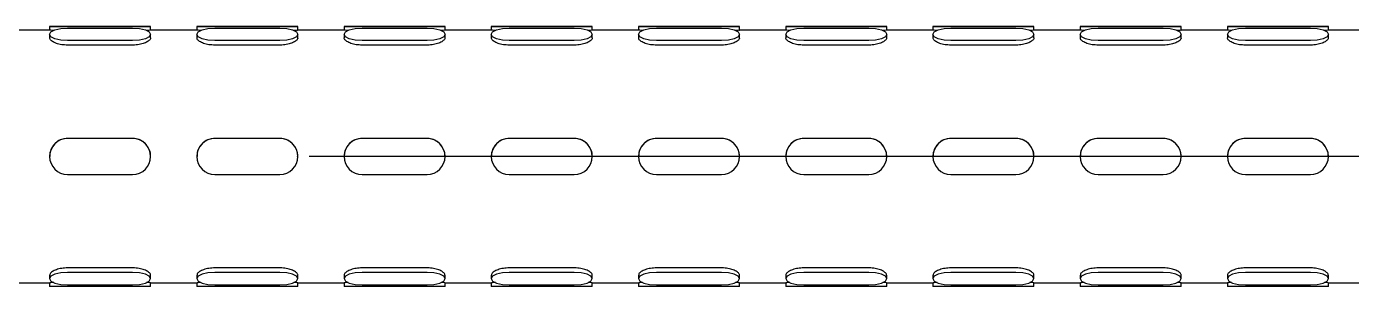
# Model space of a CAD drawing. Extents: x 109 to 1049, y 29 to 427.
# Drawn here: x 171.1 to 232.3, y 274.7 to 286.7 of the extents above; entities that cross this region are included whole.
import ezdxf

# ---------------------------------------------------------------- set-up
doc = ezdxf.new("R2010")
doc.units = 0
doc.header["$LTSCALE"] = 23.1
doc.header["$MEASUREMENT"] = 0
doc.linetypes.add('CENTERX2', pattern=[20.32, 12.7, -2.54, 2.54, -2.54])
doc.layers.get('0').update_dxf_attribs({"linetype": 'CONTINUOUS'})
doc.layers.add('中心线层', color=1, linetype='CENTERX2', lineweight=25)

# ---------------------------------------------------------------- blocks, each defined once
blk = doc.blocks.new('SW_CENTERMARKSYMBOL_1')
at = {"layer": '中心线层', "color": 0}
blk.add_line((-1.25, 0), (-155.077, 0), dxfattribs=at)

msp = doc.modelspace()

# ---------------------------------------------------------------- linework, layer by layer
at = {"color": 7, "linetype": 'Continuous', "lineweight": 25}
for p, q in [((172.2159, 286.489), (170.0617, 286.489)), ((172.2055, 286.6556), (172.2055, 286.4875)), ((173.0388, 286.6557), (176.0388, 286.6557)), ((176.0388, 286.6556), (173.0388, 286.6556)), ((173.0388, 286.5787), (176.0388, 286.5787)), ((179.0159, 286.489), (176.8617, 286.489)), ((176.8722, 286.4875), (176.8722, 286.6556)), ((179.0055, 286.6556), (179.0055, 286.4875)), ((179.8388, 286.6557), (182.8388, 286.6557)), ((182.8388, 286.6556), (179.8388, 286.6556)), ((179.8388, 286.5787), (182.8388, 286.5787)), ((185.8159, 286.489), (183.6617, 286.489)), ((183.6722, 286.4875), (183.6722, 286.6556)), ((185.8055, 286.6556), (185.8055, 286.4875)), ((186.6388, 286.6557), (189.6388, 286.6557)), ((189.6388, 286.6556), (186.6388, 286.6556)), ((186.6388, 286.5787), (189.6388, 286.5787)), ((192.6159, 286.489), (190.4617, 286.489)), ((190.4722, 286.4875), (190.4722, 286.6556)), ((192.6055, 286.6556), (192.6055, 286.4875)), ((193.4388, 286.6557), (196.4388, 286.6557)), ((196.4388, 286.6556), (193.4388, 286.6556)), ((193.4388, 286.5787), (196.4388, 286.5787)), ((199.4159, 286.489), (197.2617, 286.489)), ((197.2722, 286.4875), (197.2722, 286.6556)), ((199.4055, 286.6556), (199.4055, 286.4875)), ((200.2388, 286.6557), (203.2388, 286.6557)), ((203.2388, 286.6556), (200.2388, 286.6556)), ((200.2388, 286.5787), (203.2388, 286.5787)), ((206.2159, 286.489), (204.0617, 286.489)), ((204.0722, 286.4875), (204.0722, 286.6556)), ((206.2055, 286.6556), (206.2055, 286.4875)), ((207.0388, 286.6557), (210.0388, 286.6557)), ((210.0388, 286.6556), (207.0388, 286.6556)), ((207.0388, 286.5787), (210.0388, 286.5787)), ((213.0159, 286.489), (210.8617, 286.489)), ((210.8722, 286.4875), (210.8722, 286.6556)), ((213.0055, 286.6556), (213.0055, 286.4875)), ((213.8388, 286.6557), (216.8388, 286.6557)), ((216.8388, 286.6556), (213.8388, 286.6556)), ((213.8388, 286.5787), (216.8388, 286.5787)), ((219.8159, 286.489), (217.6617, 286.489)), ((217.6722, 286.4875), (217.6722, 286.6556)), ((219.8055, 286.6556), (219.8055, 286.4875)), ((220.6388, 286.6557), (223.6388, 286.6557)), ((223.6388, 286.6556), (220.6388, 286.6556)), ((220.6388, 286.5787), (223.6388, 286.5787)), ((226.6159, 286.489), (224.4617, 286.489)), ((224.4722, 286.4875), (224.4722, 286.6556)), ((226.6055, 286.6556), (226.6055, 286.4875)), ((227.4388, 286.6557), (230.4388, 286.6557)), ((230.4388, 286.6556), (227.4388, 286.6556)), ((227.4388, 286.5787), (230.4388, 286.5787)), ((233.4159, 286.489), (231.2617, 286.489)), ((231.2722, 286.4875), (231.2722, 286.6556)), ((172.2055, 286.2937), (172.2055, 286.1357)), ((176.0388, 286.0086), (173.0388, 286.0086)), ((176.8722, 286.1357), (176.8722, 286.2937)), ((179.0055, 286.2937), (179.0055, 286.1357)), ((182.8388, 286.0086), (179.8388, 286.0086)), ((183.6722, 286.1357), (183.6722, 286.2937)), ((185.8055, 286.2937), (185.8055, 286.1357)), ((189.6388, 286.0086), (186.6388, 286.0086)), ((190.4722, 286.1357), (190.4722, 286.2937)), ((192.6055, 286.2937), (192.6055, 286.1357)), ((196.4388, 286.0086), (193.4388, 286.0086)), ((197.2722, 286.1357), (197.2722, 286.2937)), ((199.4055, 286.2937), (199.4055, 286.1357)), ((203.2388, 286.0086), (200.2388, 286.0086)), ((204.0722, 286.1357), (204.0722, 286.2937)), ((206.2055, 286.2937), (206.2055, 286.1357)), ((210.0388, 286.0086), (207.0388, 286.0086)), ((210.8722, 286.1357), (210.8722, 286.2937)), ((213.0055, 286.2937), (213.0055, 286.1357)), ((216.8388, 286.0086), (213.8388, 286.0086)), ((217.6722, 286.1357), (217.6722, 286.2937)), ((219.8055, 286.2937), (219.8055, 286.1357)), ((223.6388, 286.0086), (220.6388, 286.0086)), ((224.4722, 286.1357), (224.4722, 286.2937)), ((226.6055, 286.2937), (226.6055, 286.1357)), ((230.4388, 286.0086), (227.4388, 286.0086)), ((231.2722, 286.1357), (231.2722, 286.2937)), ((176.0388, 285.7958), (173.0388, 285.7958)), ((182.8388, 285.7958), (179.8388, 285.7958)), ((189.6388, 285.7958), (186.6388, 285.7958)), ((196.4388, 285.7958), (193.4388, 285.7958)), ((203.2388, 285.7958), (200.2388, 285.7958)), ((210.0388, 285.7958), (207.0388, 285.7958)), ((216.8388, 285.7958), (213.8388, 285.7958)), ((223.6388, 285.7958), (220.6388, 285.7958)), ((230.4388, 285.7958), (227.4388, 285.7958)), ((176.0388, 281.4886), (173.0388, 281.4886)), ((176.0388, 281.4886), (173.0388, 281.4886)), ((182.8388, 281.4886), (179.8388, 281.4886)), ((182.8388, 281.4886), (179.8388, 281.4886)), ((189.6388, 281.4886), (186.6388, 281.4886)), ((189.6388, 281.4886), (186.6388, 281.4886)), ((196.4388, 281.4886), (193.4388, 281.4886)), ((196.4388, 281.4886), (193.4388, 281.4886)), ((203.2388, 281.4886), (200.2388, 281.4886)), ((203.2388, 281.4886), (200.2388, 281.4886)), ((210.0388, 281.4886), (207.0388, 281.4886)), ((210.0388, 281.4886), (207.0388, 281.4886)), ((216.8388, 281.4886), (213.8388, 281.4886)), ((216.8388, 281.4886), (213.8388, 281.4886)), ((223.6388, 281.4886), (220.6388, 281.4886)), ((223.6388, 281.4886), (220.6388, 281.4886)), ((230.4388, 281.4886), (227.4388, 281.4886)), ((230.4388, 281.4886), (227.4388, 281.4886)), ((172.2055, 280.6552), (172.2055, 280.6552)), ((176.8722, 280.6552), (176.8722, 280.6552)), ((179.0055, 280.6552), (179.0055, 280.6552)), ((183.6722, 280.6552), (183.6722, 280.6552)), ((185.8055, 280.6552), (185.8055, 280.6552)), ((190.4722, 280.6552), (190.4722, 280.6552)), ((192.6055, 280.6552), (192.6055, 280.6552)), ((197.2722, 280.6552), (197.2722, 280.6552)), ((199.4055, 280.6552), (199.4055, 280.6552)), ((204.0722, 280.6552), (204.0722, 280.6552)), ((206.2055, 280.6552), (206.2055, 280.6552)), ((210.8722, 280.6552), (210.8722, 280.6552)), ((213.0055, 280.6552), (213.0055, 280.6552)), ((217.6722, 280.6552), (217.6722, 280.6552)), ((219.8055, 280.6552), (219.8055, 280.6552)), ((224.4722, 280.6552), (224.4722, 280.6552)), ((226.6055, 280.6552), (226.6055, 280.6552)), ((231.2722, 280.6552), (231.2722, 280.6552)), ((173.0388, 279.8219), (176.0388, 279.8219)), ((179.8388, 279.8219), (182.8388, 279.8219)), ((186.6388, 279.8219), (189.6388, 279.8219)), ((193.4388, 279.8219), (196.4388, 279.8219)), ((200.2388, 279.8219), (203.2388, 279.8219)), ((207.0388, 279.8219), (210.0388, 279.8219)), ((213.8388, 279.8219), (216.8388, 279.8219)), ((220.6388, 279.8219), (223.6388, 279.8219)), ((227.4388, 279.8219), (230.4388, 279.8219)), ((176.0388, 275.5152), (173.0388, 275.5152)), ((182.8388, 275.5152), (179.8388, 275.5152)), ((189.6388, 275.5152), (186.6388, 275.5152)), ((196.4388, 275.5152), (193.4388, 275.5152)), ((203.2388, 275.5152), (200.2388, 275.5152)), ((210.0388, 275.5152), (207.0388, 275.5152)), ((216.8388, 275.5152), (213.8388, 275.5152)), ((223.6388, 275.5152), (220.6388, 275.5152)), ((230.4388, 275.5152), (227.4388, 275.5152)), ((170.0618, 274.8223), (172.216, 274.8223)), ((172.2055, 275.1753), (172.2055, 275.0173)), ((172.2055, 274.8238), (172.2055, 274.6556)), ((176.0388, 275.3023), (173.0388, 275.3023)), ((176.8618, 274.8223), (179.016, 274.8223)), ((176.8722, 275.0173), (176.8722, 275.1753)), ((176.8722, 274.6556), (176.8722, 274.8238)), ((179.0055, 275.1753), (179.0055, 275.0173)), ((179.0055, 274.8238), (179.0055, 274.6556)), ((182.8388, 275.3023), (179.8388, 275.3023)), ((183.6618, 274.8223), (185.816, 274.8223)), ((183.6722, 275.0173), (183.6722, 275.1753)), ((183.6722, 274.6556), (183.6722, 274.8238)), ((185.8055, 275.1753), (185.8055, 275.0173)), ((185.8055, 274.8238), (185.8055, 274.6556)), ((189.6388, 275.3023), (186.6388, 275.3023)), ((190.4618, 274.8223), (192.616, 274.8223)), ((190.4722, 275.0173), (190.4722, 275.1753)), ((190.4722, 274.6556), (190.4722, 274.8238)), ((192.6055, 275.1753), (192.6055, 275.0173)), ((192.6055, 274.8238), (192.6055, 274.6556)), ((196.4388, 275.3023), (193.4388, 275.3023)), ((197.2618, 274.8223), (199.416, 274.8223)), ((197.2722, 275.0173), (197.2722, 275.1753)), ((197.2722, 274.6556), (197.2722, 274.8238)), ((199.4055, 275.1753), (199.4055, 275.0173)), ((199.4055, 274.8238), (199.4055, 274.6556)), ((203.2388, 275.3023), (200.2388, 275.3023)), ((204.0618, 274.8223), (206.216, 274.8223)), ((204.0722, 275.0173), (204.0722, 275.1753)), ((204.0722, 274.6556), (204.0722, 274.8238)), ((206.2055, 275.1753), (206.2055, 275.0173)), ((206.2055, 274.8238), (206.2055, 274.6556)), ((210.0388, 275.3023), (207.0388, 275.3023)), ((210.8618, 274.8223), (213.016, 274.8223)), ((210.8722, 275.0173), (210.8722, 275.1753)), ((210.8722, 274.6556), (210.8722, 274.8238)), ((213.0055, 275.1753), (213.0055, 275.0173)), ((213.0055, 274.8238), (213.0055, 274.6556)), ((216.8388, 275.3023), (213.8388, 275.3023)), ((217.6618, 274.8223), (219.816, 274.8223)), ((217.6722, 275.0173), (217.6722, 275.1753)), ((217.6722, 274.6556), (217.6722, 274.8238)), ((219.8055, 275.1753), (219.8055, 275.0173)), ((219.8055, 274.8238), (219.8055, 274.6556)), ((223.6388, 275.3023), (220.6388, 275.3023)), ((224.4618, 274.8223), (226.616, 274.8223)), ((224.4722, 275.0173), (224.4722, 275.1753)), ((224.4722, 274.6556), (224.4722, 274.8238)), ((226.6055, 275.1753), (226.6055, 275.0173)), ((226.6055, 274.8238), (226.6055, 274.6556)), ((230.4388, 275.3023), (227.4388, 275.3023)), ((231.2618, 274.8223), (233.416, 274.8223)), ((231.2722, 275.0173), (231.2722, 275.1753)), ((231.2722, 274.6556), (231.2722, 274.8238)), ((173.0388, 274.7324), (176.0388, 274.7324)), ((176.0388, 274.6556), (173.0388, 274.6556)), ((179.8388, 274.7324), (182.8388, 274.7324)), ((182.8388, 274.6556), (179.8388, 274.6556)), ((186.6388, 274.7324), (189.6388, 274.7324)), ((189.6388, 274.6556), (186.6388, 274.6556)), ((193.4388, 274.7324), (196.4388, 274.7324)), ((196.4388, 274.6556), (193.4388, 274.6556)), ((200.2388, 274.7324), (203.2388, 274.7324)), ((203.2388, 274.6556), (200.2388, 274.6556)), ((207.0388, 274.7324), (210.0388, 274.7324)), ((210.0388, 274.6556), (207.0388, 274.6556)), ((213.8388, 274.7324), (216.8388, 274.7324)), ((216.8388, 274.6556), (213.8388, 274.6556)), ((220.6388, 274.7324), (223.6388, 274.7324)), ((223.6388, 274.6556), (220.6388, 274.6556)), ((227.4388, 274.7324), (230.4388, 274.7324)), ((230.4388, 274.6556), (227.4388, 274.6556))]:
    msp.add_line(p, q, dxfattribs=at)
at = {"color": 7, "linetype": 'Continuous', "lineweight": 25, "flags": 128}
for points in [[(173.0388, 286.6556), (172.7199, 286.6556), (172.4496, 286.6556), (172.2689, 286.6556), (172.2055, 286.6556), (172.2689, 286.6557), (172.4496, 286.6557), (172.7199, 286.6557), (173.0388, 286.6557)], [(173.0388, 286.0086), (172.7199, 286.0303), (172.4496, 286.0921), (172.2689, 286.1846), (172.2055, 286.2937), (172.2689, 286.4027), (172.4496, 286.4952), (172.7199, 286.557), (173.0388, 286.5787)], [(176.0388, 286.6557), (176.3577, 286.6557), (176.6281, 286.6557), (176.8087, 286.6557), (176.8722, 286.6556), (176.8087, 286.6556), (176.6281, 286.6556), (176.3577, 286.6556), (176.0388, 286.6556)], [(176.0388, 286.5787), (176.3577, 286.557), (176.6281, 286.4952), (176.8087, 286.4027), (176.8722, 286.2937), (176.8087, 286.1846), (176.6281, 286.0921), (176.3577, 286.0303), (176.0388, 286.0086)], [(179.8388, 286.6556), (179.5199, 286.6556), (179.2496, 286.6556), (179.0689, 286.6556), (179.0055, 286.6556), (179.0689, 286.6557), (179.2496, 286.6557), (179.5199, 286.6557), (179.8388, 286.6557)], [(179.8388, 286.0086), (179.5199, 286.0303), (179.2496, 286.0921), (179.0689, 286.1846), (179.0055, 286.2937), (179.0689, 286.4027), (179.2496, 286.4952), (179.5199, 286.557), (179.8388, 286.5787)], [(182.8388, 286.6557), (183.1577, 286.6557), (183.4281, 286.6557), (183.6087, 286.6557), (183.6722, 286.6556), (183.6087, 286.6556), (183.4281, 286.6556), (183.1577, 286.6556), (182.8388, 286.6556)], [(182.8388, 286.5787), (183.1577, 286.557), (183.4281, 286.4952), (183.6087, 286.4027), (183.6722, 286.2937), (183.6087, 286.1846), (183.4281, 286.0921), (183.1577, 286.0303), (182.8388, 286.0086)], [(186.6388, 286.6556), (186.3199, 286.6556), (186.0496, 286.6556), (185.8689, 286.6556), (185.8055, 286.6556), (185.8689, 286.6557), (186.0496, 286.6557), (186.3199, 286.6557), (186.6388, 286.6557)], [(186.6388, 286.0086), (186.3199, 286.0303), (186.0496, 286.0921), (185.8689, 286.1846), (185.8055, 286.2937), (185.8689, 286.4027), (186.0496, 286.4952), (186.3199, 286.557), (186.6388, 286.5787)], [(189.6388, 286.6557), (189.9577, 286.6557), (190.2281, 286.6557), (190.4087, 286.6557), (190.4722, 286.6556), (190.4087, 286.6556), (190.2281, 286.6556), (189.9577, 286.6556), (189.6388, 286.6556)], [(189.6388, 286.5787), (189.9577, 286.557), (190.2281, 286.4952), (190.4087, 286.4027), (190.4722, 286.2937), (190.4087, 286.1846), (190.2281, 286.0921), (189.9577, 286.0303), (189.6388, 286.0086)], [(193.4388, 286.6556), (193.1199, 286.6556), (192.8496, 286.6556), (192.6689, 286.6556), (192.6055, 286.6556), (192.6689, 286.6557), (192.8496, 286.6557), (193.1199, 286.6557), (193.4388, 286.6557)], [(193.4388, 286.0086), (193.1199, 286.0303), (192.8496, 286.0921), (192.6689, 286.1846), (192.6055, 286.2937), (192.6689, 286.4027), (192.8496, 286.4952), (193.1199, 286.557), (193.4388, 286.5787)], [(196.4388, 286.6557), (196.7577, 286.6557), (197.0281, 286.6557), (197.2087, 286.6557), (197.2722, 286.6556), (197.2087, 286.6556), (197.0281, 286.6556), (196.7577, 286.6556), (196.4388, 286.6556)], [(196.4388, 286.5787), (196.7577, 286.557), (197.0281, 286.4952), (197.2087, 286.4027), (197.2722, 286.2937), (197.2087, 286.1846), (197.0281, 286.0921), (196.7577, 286.0303), (196.4388, 286.0086)], [(200.2388, 286.6556), (199.9199, 286.6556), (199.6496, 286.6556), (199.4689, 286.6556), (199.4055, 286.6556), (199.4689, 286.6557), (199.6496, 286.6557), (199.9199, 286.6557), (200.2388, 286.6557)], [(200.2388, 286.0086), (199.9199, 286.0303), (199.6496, 286.0921), (199.4689, 286.1846), (199.4055, 286.2937), (199.4689, 286.4027), (199.6496, 286.4952), (199.9199, 286.557), (200.2388, 286.5787)], [(203.2388, 286.6557), (203.5577, 286.6557), (203.8281, 286.6557), (204.0087, 286.6557), (204.0722, 286.6556), (204.0087, 286.6556), (203.8281, 286.6556), (203.5577, 286.6556), (203.2388, 286.6556)], [(203.2388, 286.5787), (203.5577, 286.557), (203.8281, 286.4952), (204.0087, 286.4027), (204.0722, 286.2937), (204.0087, 286.1846), (203.8281, 286.0921), (203.5577, 286.0303), (203.2388, 286.0086)], [(207.0388, 286.6556), (206.7199, 286.6556), (206.4496, 286.6556), (206.2689, 286.6556), (206.2055, 286.6556), (206.2689, 286.6557), (206.4496, 286.6557), (206.7199, 286.6557), (207.0388, 286.6557)], [(207.0388, 286.0086), (206.7199, 286.0303), (206.4496, 286.0921), (206.2689, 286.1846), (206.2055, 286.2937), (206.2689, 286.4027), (206.4496, 286.4952), (206.7199, 286.557), (207.0388, 286.5787)], [(210.0388, 286.6557), (210.3577, 286.6557), (210.6281, 286.6557), (210.8087, 286.6557), (210.8722, 286.6556), (210.8087, 286.6556), (210.6281, 286.6556), (210.3577, 286.6556), (210.0388, 286.6556)], [(210.0388, 286.5787), (210.3577, 286.557), (210.6281, 286.4952), (210.8087, 286.4027), (210.8722, 286.2937), (210.8087, 286.1846), (210.6281, 286.0921), (210.3577, 286.0303), (210.0388, 286.0086)], [(213.8388, 286.6556), (213.5199, 286.6556), (213.2496, 286.6556), (213.0689, 286.6556), (213.0055, 286.6556), (213.0689, 286.6557), (213.2496, 286.6557), (213.5199, 286.6557), (213.8388, 286.6557)], [(213.8388, 286.0086), (213.5199, 286.0303), (213.2496, 286.0921), (213.0689, 286.1846), (213.0055, 286.2937), (213.0689, 286.4027), (213.2496, 286.4952), (213.5199, 286.557), (213.8388, 286.5787)], [(216.8388, 286.6557), (217.1577, 286.6557), (217.4281, 286.6557), (217.6087, 286.6557), (217.6722, 286.6556), (217.6087, 286.6556), (217.4281, 286.6556), (217.1577, 286.6556), (216.8388, 286.6556)], [(216.8388, 286.5787), (217.1577, 286.557), (217.4281, 286.4952), (217.6087, 286.4027), (217.6722, 286.2937), (217.6087, 286.1846), (217.4281, 286.0921), (217.1577, 286.0303), (216.8388, 286.0086)], [(220.6388, 286.6556), (220.3199, 286.6556), (220.0496, 286.6556), (219.8689, 286.6556), (219.8055, 286.6556), (219.8689, 286.6557), (220.0496, 286.6557), (220.3199, 286.6557), (220.6388, 286.6557)], [(220.6388, 286.0086), (220.3199, 286.0303), (220.0496, 286.0921), (219.8689, 286.1846), (219.8055, 286.2937), (219.8689, 286.4027), (220.0496, 286.4952), (220.3199, 286.557), (220.6388, 286.5787)], [(223.6388, 286.6557), (223.9577, 286.6557), (224.2281, 286.6557), (224.4087, 286.6557), (224.4722, 286.6556), (224.4087, 286.6556), (224.2281, 286.6556), (223.9577, 286.6556), (223.6388, 286.6556)], [(223.6388, 286.5787), (223.9577, 286.557), (224.2281, 286.4952), (224.4087, 286.4027), (224.4722, 286.2937), (224.4087, 286.1846), (224.2281, 286.0921), (223.9577, 286.0303), (223.6388, 286.0086)], [(227.4388, 286.6556), (227.1199, 286.6556), (226.8496, 286.6556), (226.6689, 286.6556), (226.6055, 286.6556), (226.6689, 286.6557), (226.8496, 286.6557), (227.1199, 286.6557), (227.4388, 286.6557)], [(227.4388, 286.0086), (227.1199, 286.0303), (226.8496, 286.0921), (226.6689, 286.1846), (226.6055, 286.2937), (226.6689, 286.4027), (226.8496, 286.4952), (227.1199, 286.557), (227.4388, 286.5787)], [(230.4388, 286.6557), (230.7577, 286.6557), (231.0281, 286.6557), (231.2087, 286.6557), (231.2722, 286.6556), (231.2087, 286.6556), (231.0281, 286.6556), (230.7577, 286.6556), (230.4388, 286.6556)], [(230.4388, 286.5787), (230.7577, 286.557), (231.0281, 286.4952), (231.2087, 286.4027), (231.2722, 286.2937), (231.2087, 286.1846), (231.0281, 286.0921), (230.7577, 286.0303), (230.4388, 286.0086)], [(173.0388, 275.3023), (172.7199, 275.2806), (172.4496, 275.2188), (172.2689, 275.1264), (172.2055, 275.0173), (172.2689, 274.9083), (172.4496, 274.8158), (172.7199, 274.7541), (173.0388, 274.7324)], [(176.0388, 274.7324), (176.3577, 274.7541), (176.6281, 274.8158), (176.8087, 274.9083), (176.8722, 275.0173), (176.8087, 275.1264), (176.6281, 275.2188), (176.3577, 275.2806), (176.0388, 275.3023)], [(179.8388, 275.3023), (179.5199, 275.2806), (179.2496, 275.2188), (179.0689, 275.1264), (179.0055, 275.0173), (179.0689, 274.9083), (179.2496, 274.8158), (179.5199, 274.7541), (179.8388, 274.7324)], [(182.8388, 274.7324), (183.1577, 274.7541), (183.4281, 274.8158), (183.6087, 274.9083), (183.6722, 275.0173), (183.6087, 275.1264), (183.4281, 275.2188), (183.1577, 275.2806), (182.8388, 275.3023)], [(186.6388, 275.3023), (186.3199, 275.2806), (186.0496, 275.2188), (185.8689, 275.1264), (185.8055, 275.0173), (185.8689, 274.9083), (186.0496, 274.8158), (186.3199, 274.7541), (186.6388, 274.7324)], [(189.6388, 274.7324), (189.9577, 274.7541), (190.2281, 274.8158), (190.4087, 274.9083), (190.4722, 275.0173), (190.4087, 275.1264), (190.2281, 275.2188), (189.9577, 275.2806), (189.6388, 275.3023)], [(193.4388, 275.3023), (193.1199, 275.2806), (192.8496, 275.2188), (192.6689, 275.1264), (192.6055, 275.0173), (192.6689, 274.9083), (192.8496, 274.8158), (193.1199, 274.7541), (193.4388, 274.7324)], [(196.4388, 274.7324), (196.7577, 274.7541), (197.0281, 274.8158), (197.2087, 274.9083), (197.2722, 275.0173), (197.2087, 275.1264), (197.0281, 275.2188), (196.7577, 275.2806), (196.4388, 275.3023)], [(200.2388, 275.3023), (199.9199, 275.2806), (199.6496, 275.2188), (199.4689, 275.1264), (199.4055, 275.0173), (199.4689, 274.9083), (199.6496, 274.8158), (199.9199, 274.7541), (200.2388, 274.7324)], [(203.2388, 274.7324), (203.5577, 274.7541), (203.8281, 274.8158), (204.0087, 274.9083), (204.0722, 275.0173), (204.0087, 275.1264), (203.8281, 275.2188), (203.5577, 275.2806), (203.2388, 275.3023)], [(207.0388, 275.3023), (206.7199, 275.2806), (206.4496, 275.2188), (206.2689, 275.1264), (206.2055, 275.0173), (206.2689, 274.9083), (206.4496, 274.8158), (206.7199, 274.7541), (207.0388, 274.7324)], [(210.0388, 274.7324), (210.3577, 274.7541), (210.6281, 274.8158), (210.8087, 274.9083), (210.8722, 275.0173), (210.8087, 275.1264), (210.6281, 275.2188), (210.3577, 275.2806), (210.0388, 275.3023)], [(213.8388, 275.3023), (213.5199, 275.2806), (213.2496, 275.2188), (213.0689, 275.1264), (213.0055, 275.0173), (213.0689, 274.9083), (213.2496, 274.8158), (213.5199, 274.7541), (213.8388, 274.7324)], [(216.8388, 274.7324), (217.1577, 274.7541), (217.4281, 274.8158), (217.6087, 274.9083), (217.6722, 275.0173), (217.6087, 275.1264), (217.4281, 275.2188), (217.1577, 275.2806), (216.8388, 275.3023)], [(220.6388, 275.3023), (220.3199, 275.2806), (220.0496, 275.2188), (219.8689, 275.1264), (219.8055, 275.0173), (219.8689, 274.9083), (220.0496, 274.8158), (220.3199, 274.7541), (220.6388, 274.7324)], [(223.6388, 274.7324), (223.9577, 274.7541), (224.2281, 274.8158), (224.4087, 274.9083), (224.4722, 275.0173), (224.4087, 275.1264), (224.2281, 275.2188), (223.9577, 275.2806), (223.6388, 275.3023)], [(227.4388, 275.3023), (227.1199, 275.2806), (226.8496, 275.2188), (226.6689, 275.1264), (226.6055, 275.0173), (226.6689, 274.9083), (226.8496, 274.8158), (227.1199, 274.7541), (227.4388, 274.7324)], [(230.4388, 274.7324), (230.7577, 274.7541), (231.0281, 274.8158), (231.2087, 274.9083), (231.2722, 275.0173), (231.2087, 275.1264), (231.0281, 275.2188), (230.7577, 275.2806), (230.4388, 275.3023)], [(173.0388, 274.6556), (172.7199, 274.6556), (172.4496, 274.6556), (172.2689, 274.6556), (172.2055, 274.6556)], [(176.8722, 274.6556), (176.8087, 274.6556), (176.6281, 274.6556), (176.3577, 274.6556), (176.0388, 274.6556)], [(179.8388, 274.6556), (179.5199, 274.6556), (179.2496, 274.6556), (179.0689, 274.6556), (179.0055, 274.6556)], [(183.6722, 274.6556), (183.6087, 274.6556), (183.4281, 274.6556), (183.1577, 274.6556), (182.8388, 274.6556)], [(186.6388, 274.6556), (186.3199, 274.6556), (186.0496, 274.6556), (185.8689, 274.6556), (185.8055, 274.6556)], [(190.4722, 274.6556), (190.4087, 274.6556), (190.2281, 274.6556), (189.9577, 274.6556), (189.6388, 274.6556)], [(193.4388, 274.6556), (193.1199, 274.6556), (192.8496, 274.6556), (192.6689, 274.6556), (192.6055, 274.6556)], [(197.2722, 274.6556), (197.2087, 274.6556), (197.0281, 274.6556), (196.7577, 274.6556), (196.4388, 274.6556)], [(200.2388, 274.6556), (199.9199, 274.6556), (199.6496, 274.6556), (199.4689, 274.6556), (199.4055, 274.6556)], [(204.0722, 274.6556), (204.0087, 274.6556), (203.8281, 274.6556), (203.5577, 274.6556), (203.2388, 274.6556)], [(207.0388, 274.6556), (206.7199, 274.6556), (206.4496, 274.6556), (206.2689, 274.6556), (206.2055, 274.6556)], [(210.8722, 274.6556), (210.8087, 274.6556), (210.6281, 274.6556), (210.3577, 274.6556), (210.0388, 274.6556)], [(213.8388, 274.6556), (213.5199, 274.6556), (213.2496, 274.6556), (213.0689, 274.6556), (213.0055, 274.6556)], [(217.6722, 274.6556), (217.6087, 274.6556), (217.4281, 274.6556), (217.1577, 274.6556), (216.8388, 274.6556)], [(220.6388, 274.6556), (220.3199, 274.6556), (220.0496, 274.6556), (219.8689, 274.6556), (219.8055, 274.6556)], [(224.4722, 274.6556), (224.4087, 274.6556), (224.2281, 274.6556), (223.9577, 274.6556), (223.6388, 274.6556)], [(227.4388, 274.6556), (227.1199, 274.6556), (226.8496, 274.6556), (226.6689, 274.6556), (226.6055, 274.6556)], [(231.2722, 274.6556), (231.2087, 274.6556), (231.0281, 274.6556), (230.7577, 274.6556), (230.4388, 274.6556)]]:
    msp.add_lwpolyline(points, dxfattribs=at)
at = {"color": 7, "linetype": 'Continuous', "lineweight": 25}
for centre, start, end in [((173.0388, 280.6552), 90, 270), ((176.0388, 280.6552), 270, 90), ((179.8388, 280.6552), 90, 270), ((182.8388, 280.6552), 270, 90), ((186.6388, 280.6552), 90, 270), ((189.6388, 280.6552), 270, 90), ((193.4388, 280.6552), 90, 270), ((196.4388, 280.6552), 270, 90), ((200.2388, 280.6552), 90, 270), ((203.2388, 280.6552), 270, 90), ((207.0388, 280.6552), 90, 270), ((210.0388, 280.6552), 270, 90), ((213.8388, 280.6552), 90, 270), ((216.8388, 280.6552), 270, 90), ((220.6388, 280.6552), 90, 270), ((223.6388, 280.6552), 270, 90), ((227.4388, 280.6552), 90, 270), ((230.4388, 280.6552), 270, 90)]:
    msp.add_arc(centre, 0.8333, start, end, dxfattribs=at)
for points, knots in [([(172.3947, 286.4656), (172.3739, 286.4677), (172.2882, 286.4765), (172.2176, 286.4874), (172.2164, 286.4875), (172.2159, 286.4875)], [0, 0, 0, 0, 0.1613715, 0.6649705, 1, 1, 1, 1]), ([(176.8617, 286.4875), (176.8645, 286.4879), (176.8758, 286.4895), (176.8175, 286.4806), (176.7236, 286.47), (176.6864, 286.4658)], [0, 0, 0, 0, 0.1682362, 0.669944, 1, 1, 1, 1]), ([(179.1947, 286.4656), (179.1739, 286.4677), (179.0882, 286.4765), (179.0176, 286.4874), (179.0164, 286.4875), (179.0159, 286.4875)], [0, 0, 0, 0, 0.1613715, 0.6649705, 1, 1, 1, 1]), ([(183.6617, 286.4875), (183.6645, 286.4879), (183.6758, 286.4895), (183.6175, 286.4806), (183.5236, 286.47), (183.4864, 286.4658)], [0, 0, 0, 0, 0.1682362, 0.669944, 1, 1, 1, 1]), ([(185.9947, 286.4656), (185.9739, 286.4677), (185.8882, 286.4765), (185.8176, 286.4874), (185.8164, 286.4875), (185.8159, 286.4875)], [0, 0, 0, 0, 0.16137146, 0.66497047, 1, 1, 1, 1]), ([(190.4617, 286.4875), (190.4645, 286.4879), (190.4758, 286.4895), (190.4175, 286.4806), (190.3236, 286.47), (190.2864, 286.4658)], [0, 0, 0, 0, 0.16823624, 0.66994397, 1, 1, 1, 1]), ([(192.7947, 286.4656), (192.7739, 286.4677), (192.6882, 286.4765), (192.6176, 286.4874), (192.6164, 286.4875), (192.6159, 286.4875)], [0, 0, 0, 0, 0.1613715, 0.6649705, 1, 1, 1, 1]), ([(197.2617, 286.4875), (197.2645, 286.4879), (197.2758, 286.4895), (197.2175, 286.4806), (197.1236, 286.47), (197.0864, 286.4658)], [0, 0, 0, 0, 0.1682362, 0.669944, 1, 1, 1, 1]), ([(199.5947, 286.4656), (199.5739, 286.4677), (199.4882, 286.4765), (199.4176, 286.4874), (199.4164, 286.4875), (199.4159, 286.4875)], [0, 0, 0, 0, 0.1613715, 0.6649705, 1, 1, 1, 1]), ([(204.0617, 286.4875), (204.0645, 286.4879), (204.0758, 286.4895), (204.0175, 286.4806), (203.9236, 286.47), (203.8864, 286.4658)], [0, 0, 0, 0, 0.1682362, 0.669944, 1, 1, 1, 1]), ([(206.3947, 286.4656), (206.3739, 286.4677), (206.2882, 286.4765), (206.2176, 286.4874), (206.2164, 286.4875), (206.2159, 286.4875)], [0, 0, 0, 0, 0.1613715, 0.6649705, 1, 1, 1, 1]), ([(210.8617, 286.4875), (210.8645, 286.4879), (210.8758, 286.4895), (210.8175, 286.4806), (210.7236, 286.47), (210.6864, 286.4658)], [0, 0, 0, 0, 0.16823624, 0.66994397, 1, 1, 1, 1]), ([(213.1947, 286.4656), (213.1739, 286.4677), (213.0882, 286.4765), (213.0176, 286.4874), (213.0164, 286.4875), (213.0159, 286.4875)], [0, 0, 0, 0, 0.1613715, 0.6649705, 1, 1, 1, 1]), ([(217.6617, 286.4875), (217.6645, 286.4879), (217.6758, 286.4895), (217.6175, 286.4806), (217.5236, 286.47), (217.4864, 286.4658)], [0, 0, 0, 0, 0.1682362, 0.669944, 1, 1, 1, 1]), ([(219.9947, 286.4656), (219.9739, 286.4677), (219.8882, 286.4765), (219.8176, 286.4874), (219.8164, 286.4875), (219.8159, 286.4875)], [0, 0, 0, 0, 0.1613715, 0.6649705, 1, 1, 1, 1]), ([(224.4617, 286.4875), (224.4645, 286.4879), (224.4758, 286.4895), (224.4175, 286.4806), (224.3236, 286.47), (224.2864, 286.4658)], [0, 0, 0, 0, 0.1682362, 0.669944, 1, 1, 1, 1]), ([(226.7947, 286.4656), (226.7739, 286.4677), (226.6882, 286.4765), (226.6176, 286.4874), (226.6164, 286.4875), (226.6159, 286.4875)], [0, 0, 0, 0, 0.1613715, 0.6649705, 1, 1, 1, 1]), ([(231.2617, 286.4875), (231.2645, 286.4879), (231.2758, 286.4895), (231.2175, 286.4806), (231.1236, 286.47), (231.0864, 286.4658)], [0, 0, 0, 0, 0.1682362, 0.669944, 1, 1, 1, 1]), ([(173.0388, 285.7958), (172.9457, 285.8001), (172.7595, 285.8089), (172.5104, 285.8752), (172.3232, 285.9663), (172.2159, 286.0605), (172.2159, 286.1144), (172.2159, 286.1359)], [0, 0, 0, 0, 0.2132484, 0.4264439, 0.6410117, 0.8564949, 1, 1, 1, 1]), ([(176.8618, 286.1355), (176.8647, 286.1254), (176.8762, 286.0848), (176.8009, 286.0023), (176.6432, 285.905), (176.4108, 285.8294), (176.1964, 285.7984), (176.0708, 285.7963), (176.0388, 285.7958)], [0, 0, 0, 0, 0.0704963, 0.2829497, 0.4961541, 0.7112547, 0.9264759, 1, 1, 1, 1]), ([(179.8388, 285.7958), (179.7457, 285.8001), (179.5595, 285.8089), (179.3104, 285.8752), (179.1232, 285.9663), (179.0159, 286.0605), (179.0159, 286.1144), (179.0159, 286.1359)], [0, 0, 0, 0, 0.2132484, 0.4264439, 0.6410117, 0.8564949, 1, 1, 1, 1]), ([(183.6618, 286.1355), (183.6647, 286.1254), (183.6762, 286.0848), (183.6009, 286.0023), (183.4432, 285.905), (183.2108, 285.8294), (182.9964, 285.7984), (182.8708, 285.7963), (182.8388, 285.7958)], [0, 0, 0, 0, 0.0704963, 0.2829497, 0.4961541, 0.7112547, 0.9264759, 1, 1, 1, 1]), ([(186.6388, 285.7958), (186.5457, 285.8001), (186.3595, 285.8089), (186.1104, 285.8752), (185.9232, 285.9663), (185.8159, 286.0605), (185.8159, 286.1144), (185.8159, 286.1359)], [0, 0, 0, 0, 0.2132484, 0.4264439, 0.6410117, 0.8564949, 1, 1, 1, 1]), ([(190.4618, 286.1355), (190.4647, 286.1254), (190.4762, 286.0848), (190.4009, 286.0023), (190.2432, 285.905), (190.0108, 285.8294), (189.7964, 285.7984), (189.6708, 285.7963), (189.6388, 285.7958)], [0, 0, 0, 0, 0.0704963, 0.2829497, 0.4961541, 0.7112547, 0.9264759, 1, 1, 1, 1]), ([(193.4388, 285.7958), (193.3457, 285.8001), (193.1595, 285.8089), (192.9104, 285.8752), (192.7232, 285.9663), (192.6159, 286.0605), (192.6159, 286.1144), (192.6159, 286.1359)], [0, 0, 0, 0, 0.2132484, 0.4264439, 0.6410117, 0.8564949, 1, 1, 1, 1]), ([(197.2618, 286.1355), (197.2647, 286.1254), (197.2762, 286.0848), (197.2009, 286.0023), (197.0432, 285.905), (196.8108, 285.8294), (196.5964, 285.7984), (196.4708, 285.7963), (196.4388, 285.7958)], [0, 0, 0, 0, 0.0704963, 0.2829497, 0.4961541, 0.7112547, 0.9264759, 1, 1, 1, 1]), ([(200.2388, 285.7958), (200.1457, 285.8001), (199.9595, 285.8089), (199.7104, 285.8752), (199.5232, 285.9663), (199.4159, 286.0605), (199.4159, 286.1144), (199.4159, 286.1359)], [0, 0, 0, 0, 0.2132484, 0.4264439, 0.6410117, 0.8564949, 1, 1, 1, 1]), ([(204.0618, 286.1355), (204.0647, 286.1254), (204.0762, 286.0848), (204.0009, 286.0023), (203.8432, 285.905), (203.6108, 285.8294), (203.3964, 285.7984), (203.2708, 285.7963), (203.2388, 285.7958)], [0, 0, 0, 0, 0.0704963, 0.2829497, 0.4961541, 0.7112547, 0.9264759, 1, 1, 1, 1]), ([(207.0388, 285.7958), (206.9457, 285.8001), (206.7595, 285.8089), (206.5104, 285.8752), (206.3232, 285.9663), (206.2159, 286.0605), (206.2159, 286.1144), (206.2159, 286.1359)], [0, 0, 0, 0, 0.2132484, 0.4264439, 0.6410117, 0.8564949, 1, 1, 1, 1]), ([(210.8618, 286.1355), (210.8647, 286.1254), (210.8762, 286.0848), (210.8009, 286.0023), (210.6432, 285.905), (210.4108, 285.8294), (210.1964, 285.7984), (210.0708, 285.7963), (210.0388, 285.7958)], [0, 0, 0, 0, 0.0704963, 0.2829497, 0.4961541, 0.7112547, 0.9264759, 1, 1, 1, 1]), ([(213.8388, 285.7958), (213.7457, 285.8001), (213.5595, 285.8089), (213.3104, 285.8752), (213.1232, 285.9663), (213.0159, 286.0605), (213.0159, 286.1144), (213.0159, 286.1359)], [0, 0, 0, 0, 0.2132484, 0.4264439, 0.6410117, 0.8564949, 1, 1, 1, 1]), ([(217.6618, 286.1355), (217.6647, 286.1254), (217.6762, 286.0848), (217.6009, 286.0023), (217.4432, 285.905), (217.2108, 285.8294), (216.9964, 285.7984), (216.8708, 285.7963), (216.8388, 285.7958)], [0, 0, 0, 0, 0.0704963, 0.2829497, 0.4961541, 0.7112547, 0.9264759, 1, 1, 1, 1]), ([(220.6388, 285.7958), (220.5457, 285.8001), (220.3595, 285.8089), (220.1104, 285.8752), (219.9232, 285.9663), (219.8159, 286.0605), (219.8159, 286.1144), (219.8159, 286.1359)], [0, 0, 0, 0, 0.2132484, 0.4264439, 0.6410117, 0.8564949, 1, 1, 1, 1]), ([(224.4618, 286.1355), (224.4647, 286.1254), (224.4762, 286.0848), (224.4009, 286.0023), (224.2432, 285.905), (224.0108, 285.8294), (223.7964, 285.7984), (223.6708, 285.7963), (223.6388, 285.7958)], [0, 0, 0, 0, 0.0704963, 0.2829497, 0.4961541, 0.7112547, 0.9264759, 1, 1, 1, 1]), ([(227.4388, 285.7958), (227.3457, 285.8001), (227.1595, 285.8089), (226.9104, 285.8752), (226.7232, 285.9663), (226.6159, 286.0605), (226.6159, 286.1144), (226.6159, 286.1359)], [0, 0, 0, 0, 0.2132484, 0.4264439, 0.6410117, 0.8564949, 1, 1, 1, 1]), ([(231.2618, 286.1355), (231.2647, 286.1254), (231.2762, 286.0848), (231.2009, 286.0023), (231.0432, 285.905), (230.8108, 285.8294), (230.5964, 285.7984), (230.4708, 285.7963), (230.4388, 285.7958)], [0, 0, 0, 0, 0.0704963, 0.2829497, 0.4961541, 0.7112547, 0.9264759, 1, 1, 1, 1]), ([(173.0388, 281.4886), (172.9457, 281.4795), (172.7595, 281.4612), (172.5104, 281.3192), (172.3232, 281.1093), (172.2159, 280.8748), (172.2159, 280.7175), (172.2159, 280.6547)], [0, 0, 0, 0, 0.2132484, 0.4264439, 0.6410117, 0.8564949, 1, 1, 1, 1]), ([(176.8618, 280.6558), (176.8647, 280.6865), (176.8762, 280.8095), (176.8009, 281.0212), (176.6432, 281.253), (176.4108, 281.4181), (176.1964, 281.483), (176.0708, 281.4875), (176.0388, 281.4886)], [0, 0, 0, 0, 0.0704963, 0.2829497, 0.4961541, 0.7112547, 0.9264759, 1, 1, 1, 1]), ([(179.8388, 281.4886), (179.7457, 281.4795), (179.5595, 281.4612), (179.3104, 281.3192), (179.1232, 281.1093), (179.0159, 280.8748), (179.0159, 280.7175), (179.0159, 280.6547)], [0, 0, 0, 0, 0.2132484, 0.4264439, 0.6410117, 0.8564949, 1, 1, 1, 1]), ([(183.6618, 280.6558), (183.6647, 280.6865), (183.6762, 280.8095), (183.6009, 281.0212), (183.4432, 281.253), (183.2108, 281.4181), (182.9964, 281.483), (182.8708, 281.4875), (182.8388, 281.4886)], [0, 0, 0, 0, 0.0704963, 0.2829497, 0.4961541, 0.7112547, 0.9264759, 1, 1, 1, 1]), ([(186.6388, 281.4886), (186.5457, 281.4795), (186.3595, 281.4612), (186.1104, 281.3192), (185.9232, 281.1093), (185.8159, 280.8748), (185.8159, 280.7175), (185.8159, 280.6547)], [0, 0, 0, 0, 0.2132484, 0.4264439, 0.6410117, 0.8564949, 1, 1, 1, 1]), ([(190.4618, 280.6558), (190.4647, 280.6865), (190.4762, 280.8095), (190.4009, 281.0212), (190.2432, 281.253), (190.0108, 281.4181), (189.7964, 281.483), (189.6708, 281.4875), (189.6388, 281.4886)], [0, 0, 0, 0, 0.0704963, 0.2829497, 0.4961541, 0.7112547, 0.9264759, 1, 1, 1, 1]), ([(193.4388, 281.4886), (193.3457, 281.4795), (193.1595, 281.4612), (192.9104, 281.3192), (192.7232, 281.1093), (192.6159, 280.8748), (192.6159, 280.7175), (192.6159, 280.6547)], [0, 0, 0, 0, 0.2132484, 0.4264439, 0.6410117, 0.8564949, 1, 1, 1, 1]), ([(197.2618, 280.6558), (197.2647, 280.6865), (197.2762, 280.8095), (197.2009, 281.0212), (197.0432, 281.253), (196.8108, 281.4181), (196.5964, 281.483), (196.4708, 281.4875), (196.4388, 281.4886)], [0, 0, 0, 0, 0.0704963, 0.2829497, 0.4961541, 0.7112547, 0.9264759, 1, 1, 1, 1]), ([(200.2388, 281.4886), (200.1457, 281.4795), (199.9595, 281.4612), (199.7104, 281.3192), (199.5232, 281.1093), (199.4159, 280.8748), (199.4159, 280.7175), (199.4159, 280.6547)], [0, 0, 0, 0, 0.2132484, 0.4264439, 0.6410117, 0.8564949, 1, 1, 1, 1]), ([(204.0618, 280.6558), (204.0647, 280.6865), (204.0762, 280.8095), (204.0009, 281.0212), (203.8432, 281.253), (203.6108, 281.4181), (203.3964, 281.483), (203.2708, 281.4875), (203.2388, 281.4886)], [0, 0, 0, 0, 0.0704963, 0.2829497, 0.4961541, 0.7112547, 0.9264759, 1, 1, 1, 1]), ([(207.0388, 281.4886), (206.9457, 281.4795), (206.7595, 281.4612), (206.5104, 281.3192), (206.3232, 281.1093), (206.2159, 280.8748), (206.2159, 280.7175), (206.2159, 280.6547)], [0, 0, 0, 0, 0.2132484, 0.4264439, 0.6410117, 0.8564949, 1, 1, 1, 1]), ([(210.8618, 280.6558), (210.8647, 280.6865), (210.8762, 280.8095), (210.8009, 281.0212), (210.6432, 281.253), (210.4108, 281.4181), (210.1964, 281.483), (210.0708, 281.4875), (210.0388, 281.4886)], [0, 0, 0, 0, 0.0704963, 0.2829497, 0.4961541, 0.7112547, 0.9264759, 1, 1, 1, 1]), ([(213.8388, 281.4886), (213.7457, 281.4795), (213.5595, 281.4612), (213.3104, 281.3192), (213.1232, 281.1093), (213.0159, 280.8748), (213.0159, 280.7175), (213.0159, 280.6547)], [0, 0, 0, 0, 0.2132484, 0.4264439, 0.6410117, 0.8564949, 1, 1, 1, 1]), ([(217.6618, 280.6558), (217.6647, 280.6865), (217.6762, 280.8095), (217.6009, 281.0212), (217.4432, 281.253), (217.2108, 281.4181), (216.9964, 281.483), (216.8708, 281.4875), (216.8388, 281.4886)], [0, 0, 0, 0, 0.0704963, 0.2829497, 0.4961541, 0.7112547, 0.9264759, 1, 1, 1, 1]), ([(220.6388, 281.4886), (220.5457, 281.4795), (220.3595, 281.4612), (220.1104, 281.3192), (219.9232, 281.1093), (219.8159, 280.8748), (219.8159, 280.7175), (219.8159, 280.6547)], [0, 0, 0, 0, 0.2132484, 0.4264439, 0.6410117, 0.8564949, 1, 1, 1, 1]), ([(224.4618, 280.6558), (224.4647, 280.6865), (224.4762, 280.8095), (224.4009, 281.0212), (224.2432, 281.253), (224.0108, 281.4181), (223.7964, 281.483), (223.6708, 281.4875), (223.6388, 281.4886)], [0, 0, 0, 0, 0.0704963, 0.2829497, 0.4961541, 0.7112547, 0.9264759, 1, 1, 1, 1]), ([(227.4388, 281.4886), (227.3457, 281.4795), (227.1595, 281.4612), (226.9104, 281.3192), (226.7232, 281.1093), (226.6159, 280.8748), (226.6159, 280.7175), (226.6159, 280.6547)], [0, 0, 0, 0, 0.2132484, 0.4264439, 0.6410117, 0.8564949, 1, 1, 1, 1]), ([(231.2618, 280.6558), (231.2647, 280.6865), (231.2762, 280.8095), (231.2009, 281.0212), (231.0432, 281.253), (230.8108, 281.4181), (230.5964, 281.483), (230.4708, 281.4875), (230.4388, 281.4886)], [0, 0, 0, 0, 0.0704963, 0.2829497, 0.4961541, 0.7112547, 0.9264759, 1, 1, 1, 1]), ([(173.0388, 275.5152), (172.9457, 275.5108), (172.7595, 275.502), (172.5104, 275.4357), (172.3232, 275.3446), (172.2159, 275.2504), (172.2159, 275.1966), (172.2159, 275.1751)], [0, 0, 0, 0, 0.2132484, 0.4264439, 0.6410117, 0.8564949, 1, 1, 1, 1]), ([(176.8618, 275.1755), (176.8647, 275.1856), (176.8762, 275.2262), (176.8009, 275.3087), (176.6432, 275.406), (176.4108, 275.4816), (176.1964, 275.5125), (176.0708, 275.5146), (176.0388, 275.5152)], [0, 0, 0, 0, 0.0704963, 0.2829497, 0.4961541, 0.7112547, 0.9264759, 1, 1, 1, 1]), ([(179.8388, 275.5152), (179.7457, 275.5108), (179.5595, 275.502), (179.3104, 275.4357), (179.1232, 275.3446), (179.0159, 275.2504), (179.0159, 275.1966), (179.0159, 275.1751)], [0, 0, 0, 0, 0.2132484, 0.4264439, 0.6410117, 0.8564949, 1, 1, 1, 1]), ([(183.6618, 275.1755), (183.6647, 275.1856), (183.6762, 275.2262), (183.6009, 275.3087), (183.4432, 275.406), (183.2108, 275.4816), (182.9964, 275.5125), (182.8708, 275.5146), (182.8388, 275.5152)], [0, 0, 0, 0, 0.0704963, 0.2829497, 0.4961541, 0.7112547, 0.9264759, 1, 1, 1, 1]), ([(186.6388, 275.5152), (186.5457, 275.5108), (186.3595, 275.502), (186.1104, 275.4357), (185.9232, 275.3446), (185.8159, 275.2504), (185.8159, 275.1966), (185.8159, 275.1751)], [0, 0, 0, 0, 0.2132484, 0.4264439, 0.6410117, 0.8564949, 1, 1, 1, 1]), ([(190.4618, 275.1755), (190.4647, 275.1856), (190.4762, 275.2262), (190.4009, 275.3087), (190.2432, 275.406), (190.0108, 275.4816), (189.7964, 275.5125), (189.6708, 275.5146), (189.6388, 275.5152)], [0, 0, 0, 0, 0.0704963, 0.2829497, 0.4961541, 0.7112547, 0.9264759, 1, 1, 1, 1]), ([(193.4388, 275.5152), (193.3457, 275.5108), (193.1595, 275.502), (192.9104, 275.4357), (192.7232, 275.3446), (192.6159, 275.2504), (192.6159, 275.1966), (192.6159, 275.1751)], [0, 0, 0, 0, 0.2132484, 0.4264439, 0.6410117, 0.8564949, 1, 1, 1, 1]), ([(197.2618, 275.1755), (197.2647, 275.1856), (197.2762, 275.2262), (197.2009, 275.3087), (197.0432, 275.406), (196.8108, 275.4816), (196.5964, 275.5125), (196.4708, 275.5146), (196.4388, 275.5152)], [0, 0, 0, 0, 0.0704963, 0.2829497, 0.4961541, 0.7112547, 0.9264759, 1, 1, 1, 1]), ([(200.2388, 275.5152), (200.1457, 275.5108), (199.9595, 275.502), (199.7104, 275.4357), (199.5232, 275.3446), (199.4159, 275.2504), (199.4159, 275.1966), (199.4159, 275.1751)], [0, 0, 0, 0, 0.2132484, 0.4264439, 0.6410117, 0.8564949, 1, 1, 1, 1]), ([(204.0618, 275.1755), (204.0647, 275.1856), (204.0762, 275.2262), (204.0009, 275.3087), (203.8432, 275.406), (203.6108, 275.4816), (203.3964, 275.5125), (203.2708, 275.5146), (203.2388, 275.5152)], [0, 0, 0, 0, 0.0704963, 0.2829497, 0.4961541, 0.7112547, 0.9264759, 1, 1, 1, 1]), ([(207.0388, 275.5152), (206.9457, 275.5108), (206.7595, 275.502), (206.5104, 275.4357), (206.3232, 275.3446), (206.2159, 275.2504), (206.2159, 275.1966), (206.2159, 275.1751)], [0, 0, 0, 0, 0.2132484, 0.4264439, 0.6410117, 0.8564949, 1, 1, 1, 1]), ([(210.8618, 275.1755), (210.8647, 275.1856), (210.8762, 275.2262), (210.8009, 275.3087), (210.6432, 275.406), (210.4108, 275.4816), (210.1964, 275.5125), (210.0708, 275.5146), (210.0388, 275.5152)], [0, 0, 0, 0, 0.0704963, 0.2829497, 0.4961541, 0.7112547, 0.9264759, 1, 1, 1, 1]), ([(213.8388, 275.5152), (213.7457, 275.5108), (213.5595, 275.502), (213.3104, 275.4357), (213.1232, 275.3446), (213.0159, 275.2504), (213.0159, 275.1966), (213.0159, 275.1751)], [0, 0, 0, 0, 0.2132484, 0.4264439, 0.6410117, 0.8564949, 1, 1, 1, 1]), ([(217.6618, 275.1755), (217.6647, 275.1856), (217.6762, 275.2262), (217.6009, 275.3087), (217.4432, 275.406), (217.2108, 275.4816), (216.9964, 275.5125), (216.8708, 275.5146), (216.8388, 275.5152)], [0, 0, 0, 0, 0.0704963, 0.2829497, 0.4961541, 0.7112547, 0.9264759, 1, 1, 1, 1]), ([(220.6388, 275.5152), (220.5457, 275.5108), (220.3595, 275.502), (220.1104, 275.4357), (219.9232, 275.3446), (219.8159, 275.2504), (219.8159, 275.1966), (219.8159, 275.1751)], [0, 0, 0, 0, 0.2132484, 0.4264439, 0.6410117, 0.8564949, 1, 1, 1, 1]), ([(224.4618, 275.1755), (224.4647, 275.1856), (224.4762, 275.2262), (224.4009, 275.3087), (224.2432, 275.406), (224.0108, 275.4816), (223.7964, 275.5125), (223.6708, 275.5146), (223.6388, 275.5152)], [0, 0, 0, 0, 0.0704963, 0.2829497, 0.4961541, 0.7112547, 0.9264759, 1, 1, 1, 1]), ([(227.4388, 275.5152), (227.3457, 275.5108), (227.1595, 275.502), (226.9104, 275.4357), (226.7232, 275.3446), (226.6159, 275.2504), (226.6159, 275.1966), (226.6159, 275.1751)], [0, 0, 0, 0, 0.2132484, 0.4264439, 0.6410117, 0.8564949, 1, 1, 1, 1]), ([(231.2618, 275.1755), (231.2647, 275.1856), (231.2762, 275.2262), (231.2009, 275.3087), (231.0432, 275.406), (230.8108, 275.4816), (230.5964, 275.5125), (230.4708, 275.5146), (230.4388, 275.5152)], [0, 0, 0, 0, 0.0704963, 0.2829497, 0.4961541, 0.7112547, 0.9264759, 1, 1, 1, 1]), ([(172.3944, 274.8456), (172.3737, 274.8435), (172.2882, 274.8347), (172.2176, 274.8238), (172.2164, 274.8238), (172.216, 274.8238)], [0, 0, 0, 0, 0.1610362, 0.6656727, 1, 1, 1, 1]), ([(176.8618, 274.8238), (176.8646, 274.8234), (176.8758, 274.8217), (176.8175, 274.8306), (176.7238, 274.8412), (176.6866, 274.8454)], [0, 0, 0, 0, 0.1671823, 0.6699432, 1, 1, 1, 1]), ([(179.1944, 274.8456), (179.1737, 274.8435), (179.0882, 274.8347), (179.0176, 274.8238), (179.0164, 274.8238), (179.016, 274.8238)], [0, 0, 0, 0, 0.1610362, 0.6656727, 1, 1, 1, 1]), ([(183.6618, 274.8238), (183.6646, 274.8234), (183.6758, 274.8217), (183.6175, 274.8306), (183.5238, 274.8412), (183.4866, 274.8454)], [0, 0, 0, 0, 0.1671823, 0.6699432, 1, 1, 1, 1]), ([(185.9944, 274.8456), (185.9737, 274.8435), (185.8882, 274.8347), (185.8176, 274.8238), (185.8164, 274.8238), (185.816, 274.8238)], [0, 0, 0, 0, 0.1610362, 0.6656727, 1, 1, 1, 1]), ([(190.4618, 274.8238), (190.4646, 274.8234), (190.4758, 274.8217), (190.4175, 274.8306), (190.3238, 274.8412), (190.2866, 274.8454)], [0, 0, 0, 0, 0.1671823, 0.6699432, 1, 1, 1, 1]), ([(192.7944, 274.8456), (192.7737, 274.8435), (192.6882, 274.8347), (192.6176, 274.8238), (192.6164, 274.8238), (192.616, 274.8238)], [0, 0, 0, 0, 0.1610362, 0.6656727, 1, 1, 1, 1]), ([(197.2618, 274.8238), (197.2646, 274.8234), (197.2758, 274.8217), (197.2175, 274.8306), (197.1238, 274.8412), (197.0866, 274.8454)], [0, 0, 0, 0, 0.16718232, 0.66994324, 1, 1, 1, 1]), ([(199.5944, 274.8456), (199.5737, 274.8435), (199.4882, 274.8347), (199.4176, 274.8238), (199.4164, 274.8238), (199.416, 274.8238)], [0, 0, 0, 0, 0.1610362, 0.6656727, 1, 1, 1, 1]), ([(204.0618, 274.8238), (204.0646, 274.8234), (204.0758, 274.8217), (204.0175, 274.8306), (203.9238, 274.8412), (203.8866, 274.8454)], [0, 0, 0, 0, 0.16718232, 0.66994324, 1, 1, 1, 1]), ([(206.3944, 274.8456), (206.3737, 274.8435), (206.2882, 274.8347), (206.2176, 274.8238), (206.2164, 274.8238), (206.216, 274.8238)], [0, 0, 0, 0, 0.1610362, 0.6656727, 1, 1, 1, 1]), ([(210.8618, 274.8238), (210.8646, 274.8234), (210.8758, 274.8217), (210.8175, 274.8306), (210.7238, 274.8412), (210.6866, 274.8454)], [0, 0, 0, 0, 0.1671823, 0.6699432, 1, 1, 1, 1]), ([(213.1944, 274.8456), (213.1737, 274.8435), (213.0882, 274.8347), (213.0176, 274.8238), (213.0164, 274.8238), (213.016, 274.8238)], [0, 0, 0, 0, 0.1610362, 0.6656727, 1, 1, 1, 1]), ([(217.6618, 274.8238), (217.6646, 274.8234), (217.6758, 274.8217), (217.6175, 274.8306), (217.5238, 274.8412), (217.4866, 274.8454)], [0, 0, 0, 0, 0.1671823, 0.6699432, 1, 1, 1, 1]), ([(219.9944, 274.8456), (219.9737, 274.8435), (219.8882, 274.8347), (219.8176, 274.8238), (219.8164, 274.8238), (219.816, 274.8238)], [0, 0, 0, 0, 0.1610362, 0.6656727, 1, 1, 1, 1]), ([(224.4618, 274.8238), (224.4646, 274.8234), (224.4758, 274.8217), (224.4175, 274.8306), (224.3238, 274.8412), (224.2866, 274.8454)], [0, 0, 0, 0, 0.1671823, 0.6699432, 1, 1, 1, 1]), ([(226.7944, 274.8456), (226.7737, 274.8435), (226.6882, 274.8347), (226.6176, 274.8238), (226.6164, 274.8238), (226.616, 274.8238)], [0, 0, 0, 0, 0.1610362, 0.6656727, 1, 1, 1, 1]), ([(231.2618, 274.8238), (231.2646, 274.8234), (231.2758, 274.8217), (231.2175, 274.8306), (231.1238, 274.8412), (231.0866, 274.8454)], [0, 0, 0, 0, 0.1671823, 0.6699432, 1, 1, 1, 1])]:
    msp.add_open_spline(points, degree=3, knots=knots, dxfattribs=at)

# ---------------------------------------------------------------- block references
at = {"layer": '中心线层'}
msp.add_blockref('SW_CENTERMARKSYMBOL_1', (339.2722, 280.6556), dxfattribs=at)

doc.saveas('drawing.dxf')
